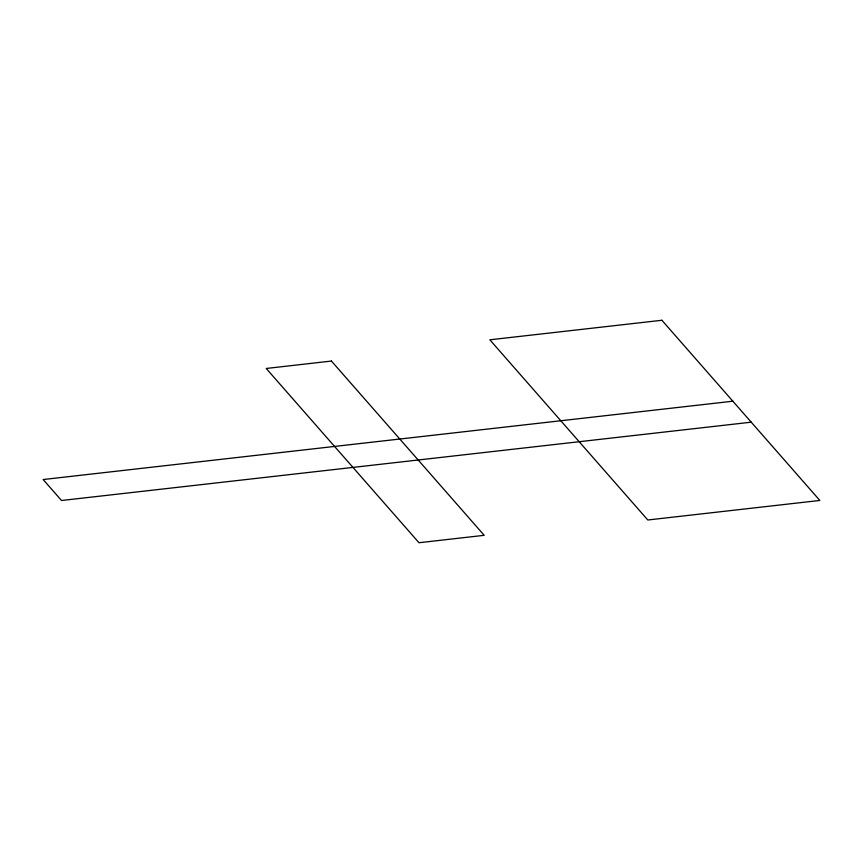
<?xml version="1.0" encoding="UTF-8"?>
<svg xmlns="http://www.w3.org/2000/svg" width="863" height="863" viewBox="0 0 863 863"><rect width="100%" height="100%" fill="white"/><g stroke="black" fill="none" stroke-linecap="round" stroke-linejoin="round"><path stroke-width="1.29" d="M732.849 401.209L43.15 479.537L61.532 500.508L751.231 422.18M661.899 320.27L489.85 339.806L647.8 519.99L819.85 500.454L661.899 320.27M331.446 361.058L266.225 368.469L418.987 542.73L484.208 535.319L331.446 361.058"/></g></svg>
